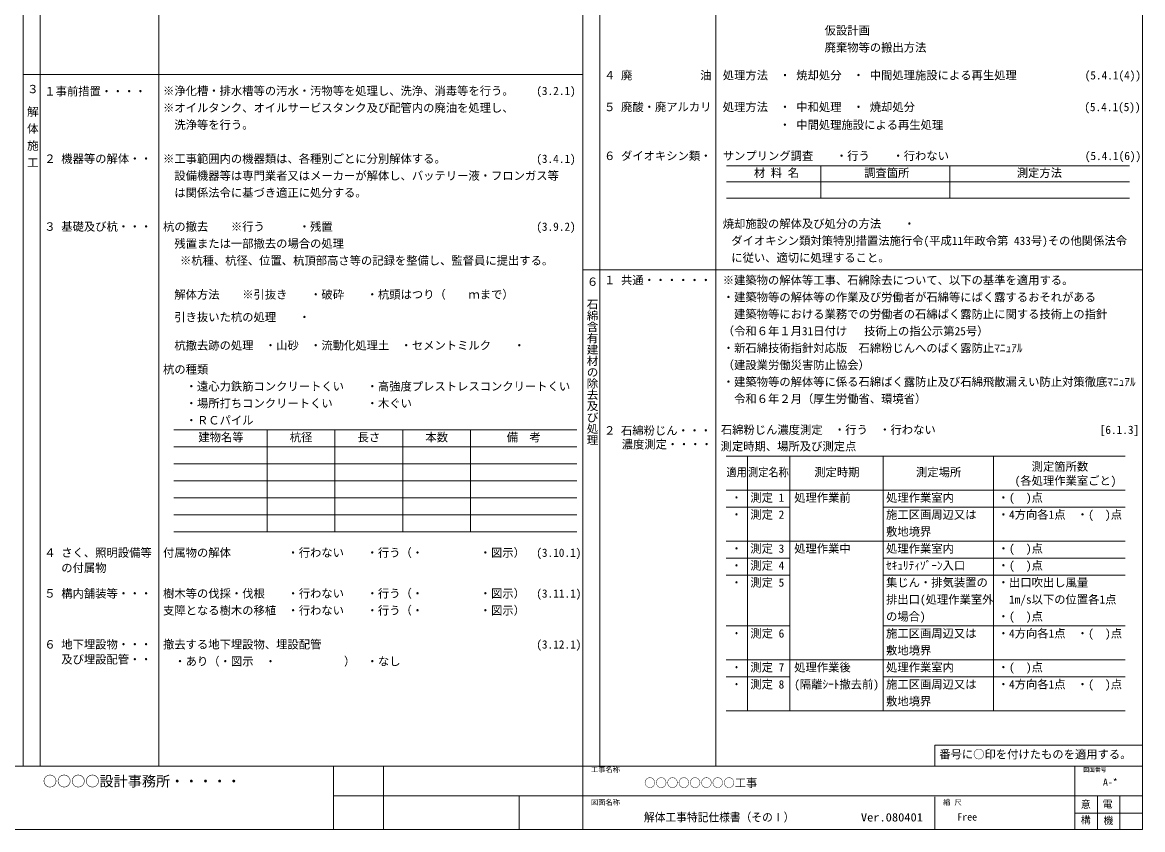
# Model space of a CAD drawing. Units: millimetres on the paper. Extents: x -396 to 396, y -284 to 286.
# Drawn here: x 0.2 to 396.4, y -283.5 to 1.8 of the extents above; entities that cross this region are included whole.
import ezdxf
from ezdxf.enums import TextEntityAlignment as Align

# ---------------------------------------------------------------- set-up
doc = ezdxf.new("R2010")
doc.units = ezdxf.units.MM
for name, color, linetype, lineweight in [('0-0', 7, 'Continuous', 18), ('0-2_文字', 7, 'Continuous', 18), ('0-3_文字', 7, 'Continuous', 18), ('0-F_ﾀｲﾄﾙ', 7, 'Continuous', 18), ('1-0', 5, 'Continuous', 18)]:
    doc.layers.add(name, color=color, linetype=linetype, lineweight=lineweight)
doc.layers.add('0-4_文字', color=7, linetype='Continuous')
doc.layers.add('0-D', color=3, linetype='Continuous')
doc.styles.add('@ＭＳ ゴシック', font='')
doc.styles.add('ＭＳ ゴシック', font='')
doc.styles.get('@ＭＳ ゴシック').set_extended_font_data('@MS Gothic')
doc.styles.get('ＭＳ ゴシック').set_extended_font_data('MS Gothic')

msp = doc.modelspace()

# ---------------------------------------------------------------- linework, layer by layer
at = {"layer": '0-0', "color": 4}
for p, q in [((249.174, -151.548), (390.215, -151.548)), ((256.674, -151.548), (256.674, -241.548)), ((271.674, -151.548), (271.674, -241.548)), ((304.674, -151.548), (304.674, -241.548)), ((343.674, -151.548), (343.674, -241.548)), ((249.174, -163.548), (390.215, -163.548)), ((249.174, -169.548), (271.674, -169.548)), ((304.674, -169.548), (390.215, -169.548)), ((249.174, -181.548), (390.215, -181.548)), ((249.174, -187.548), (271.674, -187.548)), ((304.674, -187.548), (390.215, -187.548)), ((249.174, -193.548), (271.674, -193.548)), ((304.674, -193.548), (390.215, -193.548)), ((249.174, -211.548), (271.674, -211.548)), ((304.674, -211.548), (390.215, -211.548)), ((249.174, -223.548), (390.215, -223.548)), ((249.174, -229.548), (271.674, -229.548)), ((304.674, -229.548), (390.215, -229.548)), ((249.174, -241.548), (390.215, -241.548))]:
    msp.add_line(p, q, dxfattribs=at)
at = {"layer": '0-2_文字', "color": 4}
for p, q in [((6.423, 286.452), (6.423, -261.048)), ((48.423, 286.452), (48.423, -261.048)), ((0.423, -16.548), (198.422, -16.548)), ((198.422, -85.663), (396.422, -85.663)), ((53.734, -142.228), (196.295, -142.228)), ((86.729, -178.228), (86.729, -142.228)), ((110.729, -178.228), (110.729, -142.228)), ((134.729, -178.228), (134.729, -142.228)), ((158.729, -178.228), (158.729, -142.228)), ((53.734, -148.228), (196.295, -148.228)), ((53.734, -154.228), (196.295, -154.228)), ((53.734, -160.228), (196.295, -160.228)), ((53.734, -166.228), (196.295, -166.228)), ((53.734, -172.228), (196.295, -172.228)), ((53.734, -178.228), (196.295, -178.228))]:
    msp.add_line(p, q, dxfattribs=at)
at = {"layer": '0-3_文字', "color": 4}
for p, q in [((204.422, 286.452), (204.422, -261.132)), ((245.422, 286.452), (245.422, -261.132)), ((249.234, -48.886), (391.794, -48.886)), ((282.558, -60.286), (282.558, -48.886)), ((328.213, -60.286), (328.213, -48.886)), ((249.234, -54.586), (391.794, -54.586)), ((249.234, -60.286), (391.794, -60.286))]:
    msp.add_line(p, q, dxfattribs=at)
at = {"layer": '0-F_ﾀｲﾄﾙ'}
for p, q in [((0.423, 286.452), (0.423, -261.048)), ((198.422, 286.452), (198.422, -261.048)), ((396.422, 286.452), (396.422, -283.548))]:
    msp.add_line(p, q, dxfattribs=at)
at = {"layer": '1-0', "color": 7}
for p, q in [((-395.577, -261.132), (396.422, -261.132)), ((110.172, -261.132), (110.172, -283.548)), ((127.923, -261.132), (127.923, -283.548)), ((198.422, -259.532), (198.422, -283.548)), ((372.422, -261.132), (372.422, -283.548)), ((110.172, -271.632), (396.422, -271.632)), ((175.923, -271.632), (175.923, -283.548)), ((322.89, -272.016), (322.89, -283.548)), ((380.422, -271.632), (380.422, -283.548)), ((388.422, -271.632), (388.422, -283.548)), ((372.422, -277.782), (396.422, -277.782)), ((396.422, -283.548), (-395.577, -283.548))]:
    msp.add_line(p, q, dxfattribs=at)
msp.add_lwpolyline([(396.422, -253.74), (322.89, -253.74), (322.89, -261.132)], dxfattribs=at)

# ---------------------------------------------------------------- texts
at = {"layer": '0-0', "style": 'ＭＳ ゴシック'}
for s, p in [('\u3000・ 中間処理施設による再生処理', (263.909, -36.762)), ('石綿', (247.239, -144.548)), ('\u3000\u3000粉じん濃度測定\u3000・行う\u3000・行わない', (247.239, -144.548)), ('\u3000\u3000\u3000\u3000\u3000\u3000\u3000\u3000\u3000\u3000\u3000\u3000\u3000\u3000\u3000\u3000\u3000\u3000\u3000\u3000\u3000\u3000\u3000\u3000\u3000\u3000\u3000\u3000\u3000\u3000\u3000\u3000\u3000 [6.1.3]', (247.239, -144.548)), ('測定時期、場所及び測定点', (247.154, -150.42)), ('測定箇所数', (357.175, -157.548)), ('測定時期', (280.274, -159.548)), ('測定場所', (316.274, -159.548)), ('(各処理作業室ごと)', (351.174, -162.548)), ('測定 1', (257.674, -168.548)), ('処理作業前', (273.175, -168.548)), ('処理作業室内', (305.674, -168.548)), ('・(\u3000)点', (345.174, -168.548)), ('測定 2', (257.674, -174.548)), ('施工区画周辺又は', (305.674, -174.548)), ('・4方向各1点\u3000・(\u3000)点', (345.175, -174.548)), ('敷地境界', (305.674, -180.548)), ('測定 3', (257.674, -186.548)), ('処理作業中', (273.174, -186.548)), ('処理作業室内', (305.674, -186.548)), ('・(\u3000)点', (345.175, -186.548)), ('測定 4', (257.674, -192.548)), ('ｾｷｭﾘﾃｨｿﾞｰﾝ入口', (305.674, -192.548)), ('・(\u3000)点', (345.175, -192.548)), ('測定 5', (257.674, -198.548)), ('集じん・排気装置の', (305.674, -198.548)), ('・出口吹出し風量', (345.175, -198.548)), ('排出口(処理作業室外', (305.674, -204.548)), ('\u30001m/s以下の位置各1点', (345.174, -204.548)), ('の場合)', (305.674, -210.548)), ('・(\u3000)点', (345.174, -210.548)), ('測定 6', (257.674, -216.548)), ('施工区画周辺又は', (305.674, -216.548)), ('・4方向各1点\u3000・(\u3000)点', (345.175, -216.548)), ('敷地境界', (305.674, -222.548)), ('測定 7', (257.674, -228.548)), ('処理作業後', (273.175, -228.548)), ('処理作業室内', (305.674, -228.548)), ('・(\u3000)点', (345.175, -228.548)), ('測定 8', (257.674, -234.548)), ('(隔離ｼｰﾄ撤去前)', (273.175, -234.548)), ('施工区画周辺又は', (305.674, -234.548)), ('・4方向各1点\u3000・(\u3000)点', (345.175, -234.548)), ('敷地境界', (305.674, -240.548))]:
    msp.add_text(s, height=2.933, dxfattribs=at).set_placement(p, align=Align.BOTTOM_LEFT)
at = {"layer": '0-0', "style": 'ＭＳ ゴシック', "width": 0.9}
for s, p in [('適用', (249.224, -159.548)), ('測定名称', (256.874, -159.548)), (' ・ ', (249.175, -168.548)), (' ・ ', (249.175, -174.548)), (' ・ ', (249.174, -186.548)), (' ・ ', (249.174, -192.548)), (' ・ ', (249.175, -198.548)), (' ・ ', (249.175, -216.548)), (' ・ ', (249.175, -228.548)), (' ・ ', (249.174, -234.548))]:
    msp.add_text(s, height=2.933, dxfattribs=at).set_placement(p, align=Align.BOTTOM_LEFT)
at = {"layer": '0-2_文字', "style": '@ＭＳ ゴシック'}
for s, p in [('３\u3000解 体 施 工 ', (1.423, -19.676)), ('６\u3000石綿含有建材の除去及び処理', (199.422, -87.773))]:
    msp.add_text(s, height=2.933, rotation=270, dxfattribs=at).set_placement(p, align=Align.BOTTOM_LEFT)
at = {"layer": '0-2_文字', "style": 'ＭＳ ゴシック'}
for s, p in [('２', (7.923, -48.726)), ('機器等の解体・・', (13.923, -48.726)), ('※工事範囲内の機器類は、各種別ごとに分別解体する。\u3000 \u3000\u3000\u3000\u3000\u3000\u3000 (3.4.1)', (49.923, -48.726)), ('\u3000設備機器等は専門業者又はメーカーが解体し、バッテリー液・フロンガス等', (49.923, -54.726)), ('\u3000は関係法令に基づき適正に処分する。', (49.923, -60.726)), ('３', (7.923, -72.726)), ('基礎及び杭・・・', (13.923, -72.726)), ('杭の撤去\u3000\u3000※行う\u3000\u3000\u3000・残置\u3000\u3000\u3000 \u3000\u3000\u3000\u3000\u3000\u3000\u3000\u3000\u3000\u3000 \u3000\u3000\u3000\u3000(3.9.2)', (49.923, -72.726)), ('\u3000残置または一部撤去の場合の処理', (49.923, -78.726)), ('※杭種、杭径、位置、杭頂部高さ等の記録を整備し、監督員に提出する。', (55.923, -84.726)), ('\u3000解体方法\u3000\u3000※引抜き\u3000\u3000・破砕\u3000\u3000・杭頭はつり（\u3000\u3000ｍまで）', (49.923, -96.726)), ('\u3000引き抜いた杭の処理\u3000\u3000・\u3000', (49.923, -104.726)), ('杭の種類', (49.923, -123.206)), ('\u3000\u3000・遠心力鉄筋コンクリートくい\u3000\u3000・高強度プレストレスコンクリートくい', (49.923, -129.206)), ('\u3000\u3000・場所打ちコンクリートくい\u3000\u3000\u3000・木ぐい', (49.923, -135.206)), ('\u3000\u3000・ＲＣパイル', (49.923, -141.206)), ('建物名等', (62.423, -147.206)), ('杭径', (94.729, -147.206)), ('長さ', (118.729, -147.206)), ('本数', (142.729, -147.206)), ('備\u3000考', (171.512, -147.206)), ('４', (7.923, -188.012)), ('さく、照明設備等', (13.923, -188.012)), ('付属物の解体\u3000\u3000  \u3000\u3000・行わない\u3000\u3000・行う（・\u3000\u3000\u3000\u3000\u3000・図示）\u3000(3.10.1)', (49.923, -188.012)), ('の付属物', (13.923, -193.382)), ('５', (7.923, -202.433)), ('構内舗装等・・・', (13.923, -202.433)), ('樹木等の伐採・伐根\u3000\u3000・行わない\u3000\u3000・行う（・\u3000\u3000\u3000\u3000\u3000・図示）\u3000(3.11.1)', (49.923, -202.433)), ('支障となる樹木の移植\u3000・行わない\u3000\u3000・行う（・\u3000\u3000\u3000\u3000\u3000・図示）', (49.923, -208.433)), ('６', (7.923, -220.433)), ('地下埋設物・・・', (13.923, -220.433)), ('撤去する地下埋設物、埋設配管\u3000\u3000\u3000\u3000\u3000\u3000\u3000\u3000\u3000\u3000\u3000\u3000\u3000\u3000\u3000\u3000\u3000\u3000\u3000(3.12.1)', (49.923, -220.433)), ('及び埋設配管・・', (13.923, -225.729)), ('\u3000・あり（・図示\u3000・\u3000\u3000\u3000\u3000\u3000\u3000）\u3000・なし', (49.923, -226.433))]:
    msp.add_text(s, height=2.933, dxfattribs=at).set_placement(p, align=Align.BOTTOM_LEFT)
at = {"layer": '0-3_文字', "style": 'ＭＳ ゴシック'}
for s, p in [('\u3000\u3000\u3000\u3000\u3000\u3000\u3000\u3000\u3000仮設計画', (247.922, -3.375)), ('\u3000\u3000\u3000\u3000\u3000\u3000\u3000\u3000\u3000廃棄物等の搬出方法', (247.922, -9.375)), ('４', (205.922, -19.211)), ('廃\u3000\u3000\u3000\u3000\u3000\u3000油', (211.922, -19.211)), ('処理方法\u3000・ 焼却処分\u3000・ 中間処理施設による再生処理\u3000\u3000\u3000\u3000\u3000\u3000(5.4.1(4))', (247.922, -19.211)), ('５', (205.922, -30.43)), ('廃酸・廃アルカリ', (211.922, -30.43)), ('処理方法\u3000・ 中和処理\u3000・ 焼却処分', (247.922, -30.43)), (' (5.4.1(5))', (373.782, -30.43)), ('ダイオキシン類・', (211.922, -47.712)), ('サンプリング調査\u3000\u3000・行う\u3000\u3000・行わない', (247.922, -47.712)), (' (5.4.1(6))', (373.976, -47.712)), ('６', (205.922, -47.712)), ('\u3000  材 料 名', (250.922, -53.712)), ('\u3000\u3000 \u3000調査箇所', (283.922, -53.712)), ('\u3000\u3000\u3000\u3000\u3000測定方法', (331.922, -53.712)), ('焼却施設の解体及び処分の方法\u3000\u3000・\u3000', (247.922, -71.712)), ('ダイオキシン類対策特別措置法施行令(平成11年政令第 433号)その他関係法令', (250.922, -77.712)), ('に従い、適切に処理すること。', (250.922, -83.712)), ('１', (205.922, -91.663)), ('共通・・・・・・', (211.922, -91.663)), ('※建築物の解体等工事、石綿除去について、以下の基準を適用する。', (247.922, -91.663)), ('・建築物等の解体等の作業及び労働者が石綿等にばく露するおそれがある', (247.922, -97.663)), ('\u3000建築物等における業務での労働者の石綿ばく露防止に関する技術上の指針', (247.922, -103.663)), ('（令和６年１月31日付け \u3000技術上の指公示第25号）', (247.922, -109.663)), ('・新石綿技術指針対応版\u3000石綿粉じんへのばく露防止ﾏﾆｭｱﾙ', (247.922, -115.663)), ('（建設業労働災害防止協会）', (247.922, -121.663)), ('２', (205.922, -144.817)), ('石綿粉じん・・・', (211.922, -144.817)), ('濃度測定・・・・', (212.181, -149.694))]:
    msp.add_text(s, height=2.933, dxfattribs=at).set_placement(p, align=Align.BOTTOM_LEFT)
at = {"layer": '0-4_文字', "style": 'ＭＳ ゴシック'}
for s, p in [('１', (7.923, -24.898)), ('事前措置・・・・', (11.923, -24.898)), ('※浄化槽・排水槽等の汚水・汚物等を処理し、洗浄、消毒等を行う。\u3000\u3000(3.2.1)', (49.923, -24.726)), ('※オイルタンク、オイルサービスタンク及び配管内の廃油を処理し、', (49.923, -30.726)), ('\u3000洗浄等を行う。', (49.923, -36.726)), ('\u3000杭撤去跡の処理\u3000・山砂\u3000・流動化処理土\u3000・セメントミルク\u3000\u3000・\u3000', (49.923, -114.726)), ('・建築物等の解体等に係る石綿ばく露防止及び石綿飛散漏えい防止対策徹底ﾏﾆｭｱﾙ', (247.922, -127.602)), ('\u3000令和６年２月（厚生労働省、環境省）', (247.922, -133.602))]:
    msp.add_text(s, height=2.933, dxfattribs=at).set_placement(p, align=Align.BOTTOM_LEFT)
at = {"layer": '0-D', "style": 'ＭＳ ゴシック', "width": 1.1}
msp.add_text('Ver.080401', height=2.933, dxfattribs=at).set_placement((296.771, -281.558), align=Align.BOTTOM_LEFT)
at = {"layer": '1-0', "color": 7, "style": 'ＭＳ ゴシック'}
for s, height, p in [('番号に○印を付けたものを適用する。', 2.933, (324.492, -259.288)), ('工事名称', 1.833, (201.283, -263.782)), ('図面番号', 1.466, (375.422, -263.532)), ('○○○○設計事務所・・・・・', 3.666, (7.432, -269.384)), ('○○○○○○○○工事', 2.933, (220.136, -269.384)), ('A-*', 2.566, (382.401, -268.832)), ('図面名称', 1.833, (201.283, -275.382)), ('縮 尺', 1.833, (325.89, -275.382)), ('意', 2.566, (374.587, -276.695)), ('電', 2.566, (382.309, -276.557)), ('Free', 2.566, (330.89, -281.132)), ('構', 2.566, (374.541, -282.211)), ('機', 2.566, (382.585, -282.395))]:
    msp.add_text(s, height=height, dxfattribs=at).set_placement(p, align=Align.BOTTOM_LEFT)
at = {"layer": '1-0', "color": 7, "style": 'ＭＳ ゴシック', "width": 0.95}
msp.add_text('解体工事特記仕様書（そのⅠ）', height=2.933, dxfattribs=at).set_placement((220.025, -281.545), align=Align.BOTTOM_LEFT)

doc.saveas('drawing.dxf')
